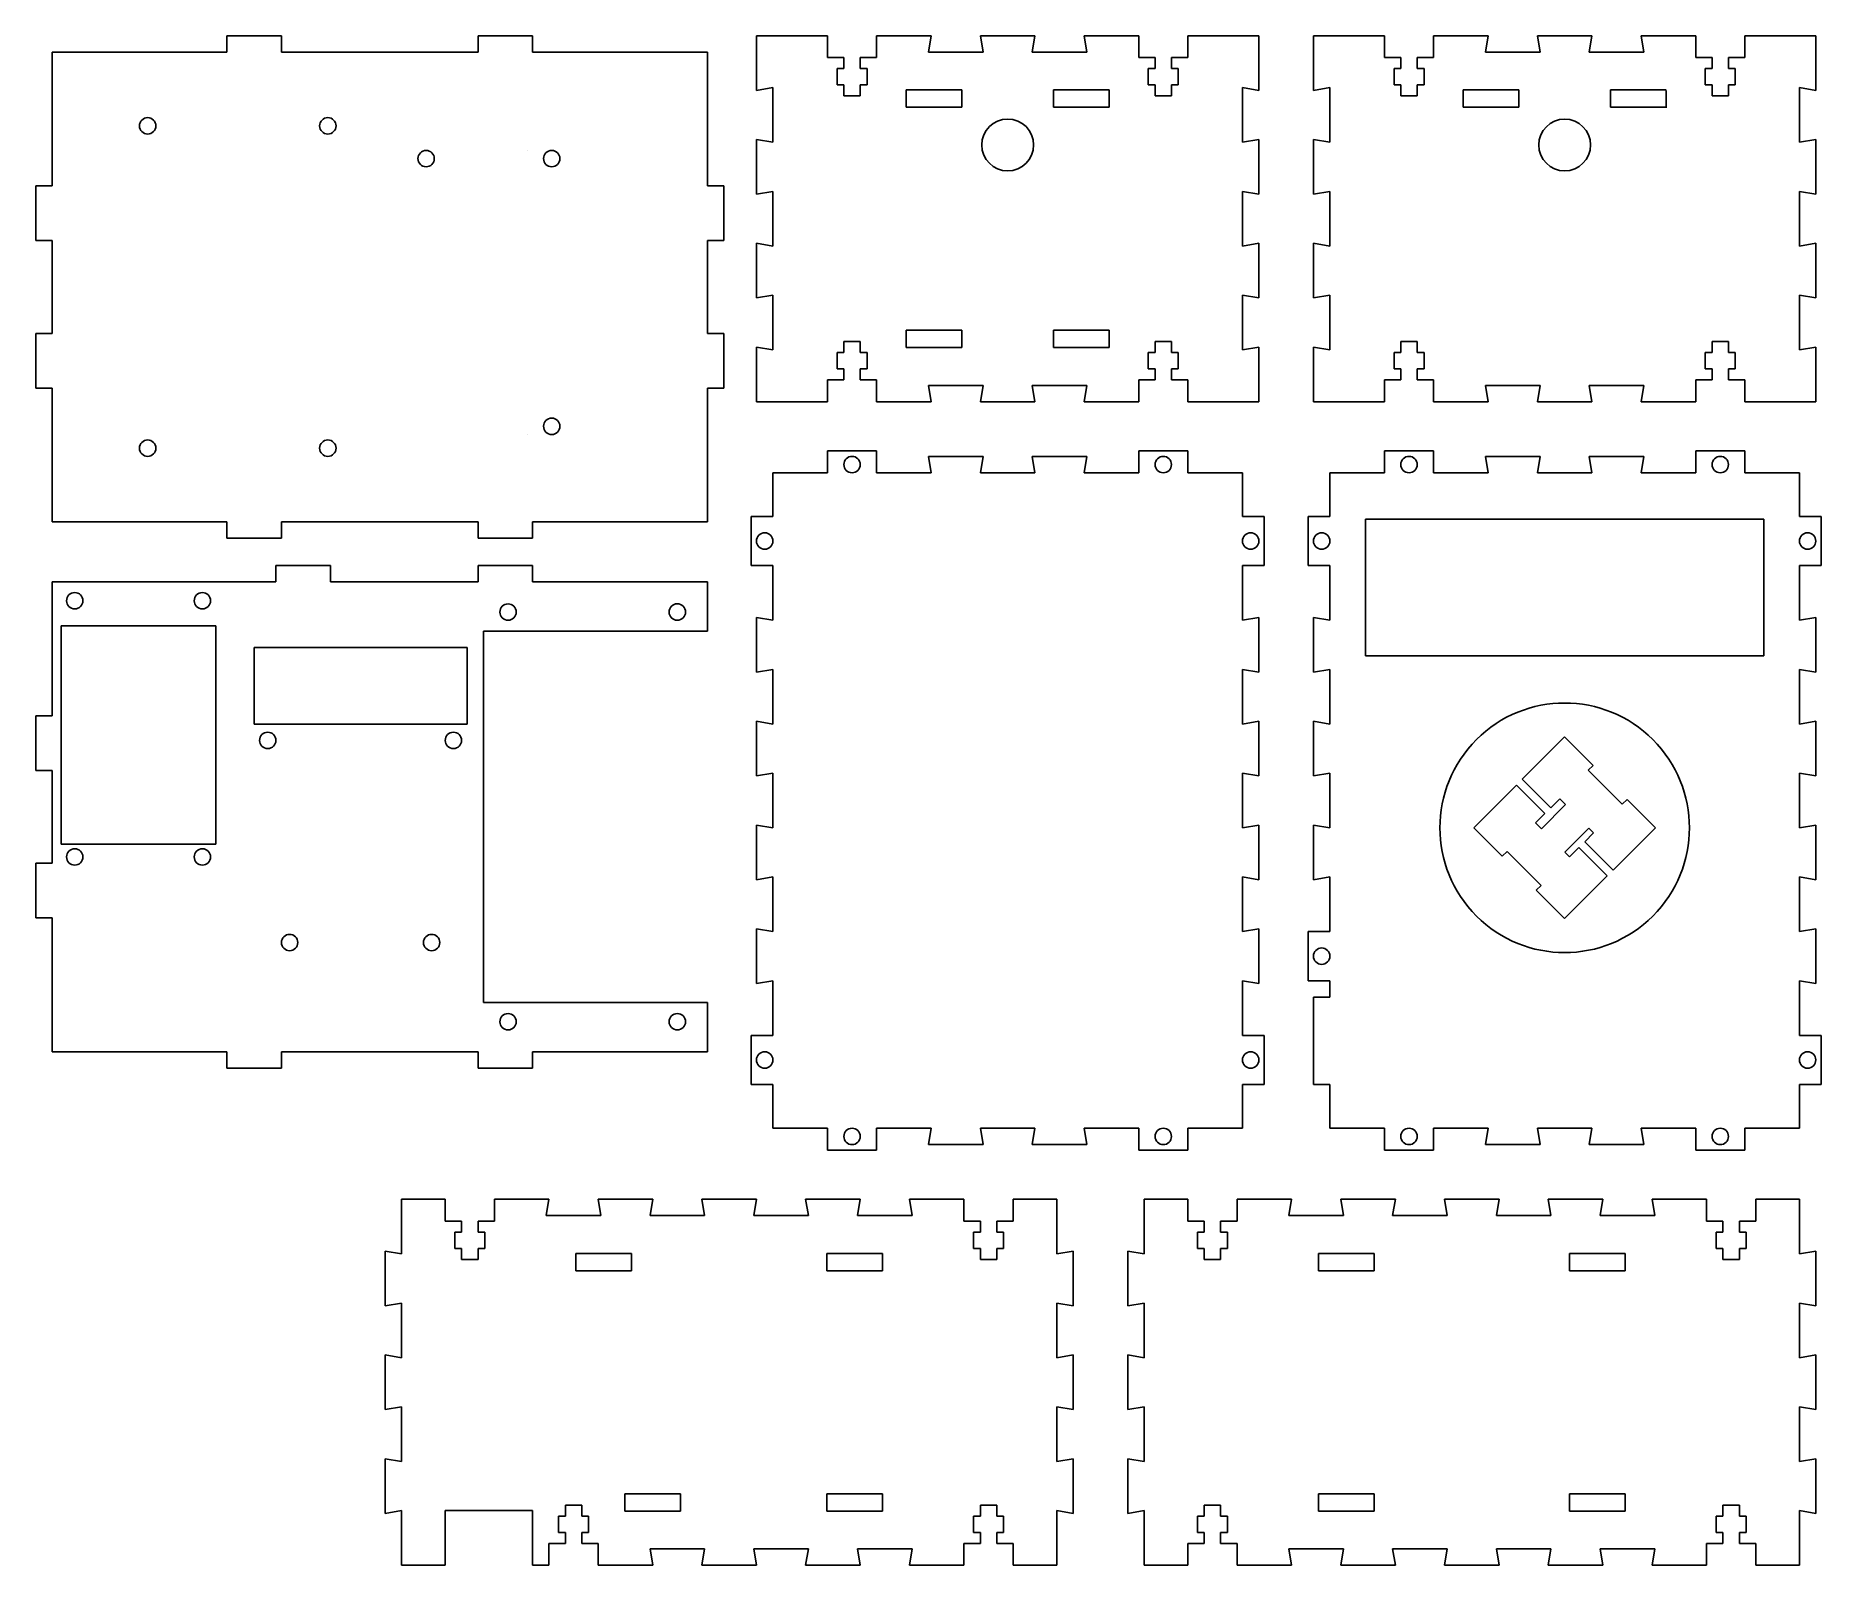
# Model space of a CAD drawing. Extents: x 0 to 327, y 0 to 280.
import ezdxf

# ---------------------------------------------------------------- set-up
doc = ezdxf.new("R2010")
doc.units = 0
doc.header["$MEASUREMENT"] = 0
doc.layers.get('0').update_dxf_attribs({"linetype": 'CONTINUOUS'})
doc.layers.add('LAYER_1', color=7, linetype='CONTINUOUS')

msp = doc.modelspace()

# ---------------------------------------------------------------- linework, layer by layer
for p, q in [((35, 277), (35, 280)), ((35, 280), (45, 280)), ((45, 280), (45, 277)), ((91, 280), (81, 280)), ((81, 280), (81, 277)), ((91, 277), (91, 280)), ((132, 270), (132, 280)), ((145, 280), (132, 280)), ((145, 280), (145, 276)), ((164, 280), (154, 280)), ((154, 276), (154, 280)), ((163.5, 277), (164, 280)), ((183, 280), (173, 280)), ((173, 280), (173.5, 277)), ((182.5, 277), (183, 280)), ((202, 280), (192, 280)), ((192, 280), (192.5, 277)), ((202, 280), (202, 276)), ((224, 280), (211, 280)), ((211, 276), (211, 280)), ((224, 270), (224, 280)), ((234, 270), (234, 280)), ((247, 280), (234, 280)), ((247, 280), (247, 276)), ((266, 280), (256, 280)), ((256, 276), (256, 280)), ((265.5, 277), (266, 280)), ((285, 280), (275, 280)), ((275, 280), (275.5, 277)), ((284.5, 277), (285, 280)), ((304, 280), (294, 280)), ((294, 280), (294.5, 277)), ((304, 280), (304, 276)), ((326, 280), (313, 280)), ((313, 276), (313, 280)), ((326, 270), (326, 280)), ((35, 277), (3, 277)), ((3, 252.5), (3, 277)), ((45, 277), (81, 277)), ((91, 277), (123, 277)), ((123, 252.5), (123, 277)), ((145, 276), (148, 276)), ((148, 274), (148, 276)), ((151, 276), (154, 276)), ((151, 274), (151, 276)), ((173.5, 277), (163.5, 277)), ((192.5, 277), (182.5, 277)), ((202, 276), (205, 276)), ((205, 274), (205, 276)), ((208, 276), (211, 276)), ((208, 274), (208, 276)), ((247, 276), (250, 276)), ((250, 274), (250, 276)), ((253, 276), (256, 276)), ((253, 274), (253, 276)), ((275.5, 277), (265.5, 277)), ((294.5, 277), (284.5, 277)), ((304, 276), (307, 276)), ((307, 274), (307, 276)), ((310, 276), (313, 276)), ((310, 274), (310, 276)), ((146.75, 271), (146.75, 274)), ((146.75, 274), (148, 274)), ((151, 274), (152.25, 274)), ((152.25, 274), (152.25, 271)), ((203.75, 271), (203.75, 274)), ((203.75, 274), (205, 274)), ((208, 274), (209.25, 274)), ((209.25, 274), (209.25, 271)), ((248.75, 271), (248.75, 274)), ((248.75, 274), (250, 274)), ((253, 274), (254.25, 274)), ((254.25, 274), (254.25, 271)), ((305.75, 271), (305.75, 274)), ((305.75, 274), (307, 274)), ((310, 274), (311.25, 274)), ((311.25, 274), (311.25, 271)), ((135, 270.5), (132, 270)), ((135, 260.5), (135, 270.5)), ((148, 271), (146.75, 271)), ((148, 269), (148, 271)), ((149.5, 269), (148, 269)), ((149.5, 269), (151, 269)), ((151, 269), (151, 271)), ((152.25, 271), (151, 271)), ((159.4, 270.1), (169.6, 270.1)), ((159.4, 266.9), (159.4, 270.1)), ((169.6, 266.9), (169.6, 270.1)), ((196.6, 270.1), (186.4, 270.1)), ((186.4, 266.9), (186.4, 270.1)), ((196.6, 266.9), (196.6, 270.1)), ((205, 271), (203.75, 271)), ((205, 269), (205, 271)), ((206.5, 269), (205, 269)), ((206.5, 269), (208, 269)), ((208, 269), (208, 271)), ((209.25, 271), (208, 271)), ((221, 260.5), (221, 270.5)), ((221, 270.5), (224, 270)), ((237, 270.5), (234, 270)), ((237, 260.5), (237, 270.5)), ((250, 271), (248.75, 271)), ((250, 269), (250, 271)), ((251.5, 269), (250, 269)), ((251.5, 269), (253, 269)), ((253, 269), (253, 271)), ((254.25, 271), (253, 271)), ((261.4, 270.1), (271.6, 270.1)), ((261.4, 266.9), (261.4, 270.1)), ((271.6, 266.9), (271.6, 270.1)), ((298.6, 270.1), (288.4, 270.1)), ((288.4, 266.9), (288.4, 270.1)), ((298.6, 266.8), (298.6, 270)), ((307, 271), (305.75, 271)), ((307, 269), (307, 271)), ((308.5, 269), (307, 269)), ((308.5, 269), (310, 269)), ((310, 269), (310, 271)), ((311.25, 271), (310, 271)), ((323, 260.5), (323, 270.5)), ((323, 270.5), (326, 270)), ((159.4, 266.9), (169.6, 266.9)), ((196.6, 266.9), (186.4, 266.9)), ((261.4, 266.9), (271.6, 266.9)), ((298.6, 266.9), (288.4, 266.9)), ((90, 259), (90, 259)), ((132, 251), (132, 261)), ((132, 261), (135, 260.5)), ((224, 261), (221, 260.5)), ((224, 251), (224, 261)), ((234, 251), (234, 261)), ((234, 261), (237, 260.5)), ((326, 261), (323, 260.5)), ((326, 251), (326, 261)), ((3, 252.5), (0, 252.5)), ((0, 252.5), (0, 242.5)), ((123, 252.5), (126, 252.5)), ((126, 252.5), (126, 242.5)), ((135, 251.5), (132, 251)), ((135, 241.5), (135, 251.5)), ((221, 241.5), (221, 251.5)), ((221, 251.5), (224, 251)), ((237, 251.5), (234, 251)), ((237, 241.5), (237, 251.5)), ((323, 241.5), (323, 251.5)), ((323, 251.5), (326, 251)), ((0, 242.5), (3, 242.5)), ((3, 242.5), (3, 225.5)), ((126, 242.5), (123, 242.5)), ((123, 242.5), (123, 225.5)), ((132, 232), (132, 242)), ((132, 242), (135, 241.5)), ((224, 242), (221, 241.5)), ((224, 232), (224, 242)), ((234, 232), (234, 242)), ((234, 242), (237, 241.5)), ((326, 242), (323, 241.5)), ((326, 232), (326, 242)), ((135, 232.5), (132, 232)), ((135, 222.5), (135, 232.5)), ((221, 222.5), (221, 232.5)), ((221, 232.5), (224, 232)), ((237, 232.5), (234, 232)), ((237, 222.5), (237, 232.5)), ((323, 222.5), (323, 232.5)), ((323, 232.5), (326, 232)), ((159.4, 226.1), (169.6, 226.1)), ((159.4, 222.9), (159.4, 226.1)), ((169.6, 222.9), (169.6, 226.1)), ((196.6, 226.1), (186.4, 226.1)), ((186.4, 222.9), (186.4, 226.1)), ((196.6, 222.9), (196.6, 226.1)), ((0, 215.5), (0, 225.5)), ((0, 225.5), (3, 225.5)), ((126, 225.5), (123, 225.5)), ((126, 215.5), (126, 225.5)), ((132, 213), (132, 223)), ((132, 223), (135, 222.5)), ((149.5, 224), (148, 224)), ((148, 224), (148, 222)), ((149.5, 224), (151, 224)), ((151, 224), (151, 222)), ((159.4, 222.9), (169.6, 222.9)), ((196.6, 222.9), (186.4, 222.9)), ((206.5, 224), (205, 224)), ((205, 224), (205, 222)), ((206.5, 224), (208, 224)), ((208, 224), (208, 222)), ((224, 223), (221, 222.5)), ((224, 213), (224, 223)), ((234, 213), (234, 223)), ((234, 223), (237, 222.5)), ((251.5, 224), (250, 224)), ((250, 224), (250, 222)), ((251.5, 224), (253, 224)), ((253, 224), (253, 222)), ((308.5, 224), (307, 224)), ((307, 224), (307, 222)), ((308.5, 224), (310, 224)), ((310, 224), (310, 222)), ((326, 223), (323, 222.5)), ((326, 213), (326, 223)), ((146.75, 219), (146.75, 222)), ((146.75, 222), (148, 222)), ((151, 222), (152.25, 222)), ((152.25, 222), (152.25, 219)), ((203.75, 219), (203.75, 222)), ((203.75, 222), (205, 222)), ((208, 222), (209.25, 222)), ((209.25, 222), (209.25, 219)), ((248.75, 219), (248.75, 222)), ((248.75, 222), (250, 222)), ((253, 222), (254.25, 222)), ((254.25, 222), (254.25, 219)), ((305.75, 219), (305.75, 222)), ((305.75, 222), (307, 222)), ((310, 222), (311.25, 222)), ((311.25, 222), (311.25, 219)), ((148, 217), (145, 217)), ((145, 217), (145, 213)), ((148, 219), (146.75, 219)), ((148, 219), (148, 217)), ((151, 219), (151, 217)), ((152.25, 219), (151, 219)), ((154, 217), (151, 217)), ((154, 213), (154, 217)), ((173.5, 216), (163.5, 216)), ((163.5, 216), (164, 213)), ((173, 213), (173.5, 216)), ((192.5, 216), (182.5, 216)), ((182.5, 216), (183, 213)), ((192, 213), (192.5, 216)), ((205, 217), (202, 217)), ((202, 217), (202, 213)), ((205, 219), (203.75, 219)), ((205, 219), (205, 217)), ((208, 219), (208, 217)), ((209.25, 219), (208, 219)), ((211, 217), (208, 217)), ((211, 213), (211, 217)), ((250, 217), (247, 217)), ((247, 217), (247, 213)), ((250, 219), (248.75, 219)), ((250, 219), (250, 217)), ((253, 219), (253, 217)), ((254.25, 219), (253, 219)), ((256, 217), (253, 217)), ((256, 213), (256, 217)), ((275.5, 216), (265.5, 216)), ((265.5, 216), (266, 213)), ((275, 213), (275.5, 216)), ((294.5, 216), (284.5, 216)), ((284.5, 216), (285, 213)), ((294, 213), (294.5, 216)), ((307, 217), (304, 217)), ((304, 217), (304, 213)), ((307, 219), (305.75, 219)), ((307, 219), (307, 217)), ((310, 219), (310, 217)), ((311.25, 219), (310, 219)), ((313, 217), (310, 217)), ((313, 213), (313, 217)), ((3, 215.5), (0, 215.5)), ((3, 191), (3, 215.5)), ((123, 191), (123, 215.5)), ((123, 215.5), (126, 215.5)), ((145, 213), (132, 213)), ((164, 213), (154, 213)), ((183, 213), (173, 213)), ((202, 213), (192, 213)), ((224, 213), (211, 213)), ((247, 213), (234, 213)), ((266, 213), (256, 213)), ((285, 213), (275, 213)), ((304, 213), (294, 213)), ((326, 213), (313, 213)), ((90, 207), (90, 207)), ((154, 204), (145, 204)), ((145, 204), (145, 200)), ((154, 200), (154, 204)), ((173.5, 203), (163.5, 203)), ((163.5, 203), (164, 200)), ((173, 200), (173.5, 203)), ((192.5, 203), (182.5, 203)), ((182.5, 203), (183, 200)), ((192, 200), (192.5, 203)), ((211, 204), (202, 204)), ((202, 204), (202, 200)), ((211, 200), (211, 204)), ((256, 204), (247, 204)), ((247, 204), (247, 200)), ((256, 200), (256, 204)), ((275.5, 203), (265.5, 203)), ((265.5, 203), (266, 200)), ((275, 200), (275.5, 203)), ((294.5, 203), (284.5, 203)), ((284.5, 203), (285, 200)), ((294, 200), (294.5, 203)), ((313, 204), (304, 204)), ((304, 204), (304, 200)), ((313, 200), (313, 204)), ((135, 192), (135, 200)), ((145, 200), (135, 200)), ((164, 200), (154, 200)), ((183, 200), (173, 200)), ((202, 200), (192, 200)), ((221, 200), (211, 200)), ((221, 192), (221, 200)), ((237, 192), (237, 200)), ((247, 200), (237, 200)), ((266, 200), (256, 200)), ((285, 200), (275, 200)), ((304, 200), (294, 200)), ((323, 200), (313, 200)), ((323, 192), (323, 200)), ((35, 191), (3, 191)), ((35, 191), (35, 188)), ((45, 191), (81, 191)), ((45, 188), (45, 191)), ((81, 188), (81, 191)), ((91, 191), (123, 191)), ((91, 191), (91, 188)), ((131, 183), (131, 192)), ((131, 192), (135, 192)), ((225, 192), (221, 192)), ((225, 183), (225, 192)), ((233, 183), (233, 192)), ((233, 192), (237, 192)), ((316.5, 191.5), (243.5, 191.5)), ((243.5, 191.5), (243.5, 166.5)), ((316.5, 191.5), (316.5, 166.5)), ((327, 192), (323, 192)), ((327, 183), (327, 192)), ((35, 188), (45, 188)), ((91, 188), (81, 188)), ((44, 180), (3, 180)), ((3, 155.5), (3, 180)), ((44, 180), (44, 183)), ((44, 183), (54, 183)), ((54, 183), (54, 180)), ((81, 180), (54, 180)), ((91, 183), (81, 183)), ((81, 183), (81, 180)), ((91, 180), (91, 183)), ((123, 180), (91, 180)), ((123, 171), (123, 180)), ((135, 183), (131, 183)), ((135, 173), (135, 183)), ((221, 173), (221, 183)), ((221, 183), (225, 183)), ((237, 183), (233, 183)), ((237, 173), (237, 183)), ((323, 173), (323, 183)), ((323, 183), (327, 183)), ((132, 163.5), (132, 173.5)), ((132, 173.5), (135, 173)), ((224, 173.5), (221, 173)), ((224, 163.5), (224, 173.5)), ((234, 163.5), (234, 173.5)), ((234, 173.5), (237, 173)), ((326, 173.5), (323, 173)), ((326, 163.5), (326, 173.5)), ((4.67, 172), (4.67, 132)), ((33, 172), (4.67, 172)), ((33, 132), (33, 172)), ((82, 171), (82, 103)), ((123, 171), (82, 171)), ((40, 168), (40, 154)), ((79, 168), (40, 168)), ((79, 168), (79, 154)), ((135, 164), (132, 163.5)), ((135, 154), (135, 164)), ((221, 154), (221, 164)), ((221, 164), (224, 163.5)), ((237, 164), (234, 163.5)), ((237, 154), (237, 164)), ((243.5, 166.5), (316.5, 166.5)), ((323, 154), (323, 164)), ((323, 164), (326, 163.5)), ((3, 155.5), (0, 155.5)), ((0, 155.5), (0, 145.5)), ((79, 154), (40, 154)), ((132, 144.5), (132, 154.5)), ((132, 154.5), (135, 154)), ((224, 154.5), (221, 154)), ((224, 144.5), (224, 154.5)), ((234, 144.5), (234, 154.5)), ((234, 154.5), (237, 154)), ((326, 154.5), (323, 154)), ((326, 144.5), (326, 154.5)), ((0, 145.5), (3, 145.5)), ((3, 145.5), (3, 128.5)), ((135, 145), (132, 144.5)), ((135, 135), (135, 145)), ((221, 135), (221, 145)), ((221, 145), (224, 144.5)), ((237, 145), (234, 144.5)), ((237, 135), (237, 145)), ((323, 135), (323, 145)), ((323, 145), (326, 144.5)), ((132, 125.5), (132, 135.5)), ((132, 135.5), (135, 135)), ((224, 135.5), (221, 135)), ((224, 125.5), (224, 135.5)), ((234, 125.5), (234, 135.5)), ((234, 135.5), (237, 135)), ((326, 135.5), (323, 135)), ((326, 125.5), (326, 135.5)), ((33, 132), (4.67, 132)), ((0, 118.5), (0, 128.5)), ((0, 128.5), (3, 128.5)), ((135, 126), (132, 125.5)), ((135, 116), (135, 126)), ((221, 116), (221, 126)), ((221, 126), (224, 125.5)), ((237, 126), (234, 125.5)), ((237, 116), (237, 126)), ((323, 116), (323, 126)), ((323, 126), (326, 125.5)), ((3, 118.5), (0, 118.5)), ((3, 94), (3, 118.5)), ((132, 106.5), (132, 116.5)), ((132, 116.5), (135, 116)), ((224, 116.5), (221, 116)), ((224, 106.5), (224, 116.5)), ((233, 107), (233, 116)), ((233, 116), (237, 116)), ((326, 116.5), (323, 116)), ((326, 106.5), (326, 116.5)), ((135, 107), (132, 106.5)), ((135, 97), (135, 107)), ((221, 97), (221, 107)), ((221, 107), (224, 106.5)), ((237, 107), (233, 107)), ((237, 104), (237, 107)), ((323, 97), (323, 107)), ((323, 107), (326, 106.5)), ((123, 103), (82, 103)), ((123, 94), (123, 103)), ((234, 88), (234, 104)), ((234, 104), (237, 104)), ((131, 88), (131, 97)), ((131, 97), (135, 97)), ((225, 97), (221, 97)), ((225, 88), (225, 97)), ((327, 97), (323, 97)), ((327, 88), (327, 97)), ((35, 94), (3, 94)), ((35, 94), (35, 91)), ((45, 94), (81, 94)), ((45, 91), (45, 94)), ((81, 91), (81, 94)), ((91, 94), (123, 94)), ((91, 94), (91, 91)), ((35, 91), (45, 91)), ((91, 91), (81, 91)), ((135, 88), (131, 88)), ((135, 80), (135, 88)), ((221, 80), (221, 88)), ((221, 88), (225, 88)), ((237, 88), (234, 88)), ((237, 80), (237, 88)), ((323, 80), (323, 88)), ((323, 88), (327, 88)), ((135, 80), (145, 80)), ((145, 80), (145, 76)), ((154, 80), (164, 80)), ((154, 76), (154, 80)), ((163.5, 77), (164, 80)), ((183, 80), (173, 80)), ((173, 80), (173.5, 77)), ((182.5, 77), (183, 80)), ((202, 80), (192, 80)), ((192, 80), (192.5, 77)), ((202, 76), (202, 80)), ((221, 80), (211, 80)), ((211, 80), (211, 76)), ((247, 80), (237, 80)), ((247, 76), (247, 80)), ((266, 80), (256, 80)), ((256, 80), (256, 76)), ((265.5, 77), (266, 80)), ((285, 80), (275, 80)), ((275, 80), (275.5, 77)), ((284.5, 77), (285, 80)), ((304, 80), (294, 80)), ((294, 80), (294.5, 77)), ((304, 76), (304, 80)), ((323, 80), (313, 80)), ((313, 80), (313, 76)), ((145, 76), (154, 76)), ((173.5, 77), (163.5, 77)), ((192.5, 77), (182.5, 77)), ((211, 76), (202, 76)), ((256, 76), (247, 76)), ((275.5, 77), (265.5, 77)), ((294.5, 77), (284.5, 77)), ((313, 76), (304, 76)), ((67, 57), (67, 67)), ((75, 67), (67, 67)), ((75, 67), (75, 63)), ((94, 67), (84, 67)), ((84, 63), (84, 67)), ((93.5, 64), (94, 67)), ((113, 67), (103, 67)), ((103, 67), (103.5, 64)), ((112.5, 64), (113, 67)), ((132, 67), (122, 67)), ((122, 67), (122.5, 64)), ((131.5, 64), (132, 67)), ((151, 67), (141, 67)), ((141, 67), (141.5, 64)), ((150.5, 64), (151, 67)), ((170, 67), (160, 67)), ((160, 67), (160.5, 64)), ((170, 67), (170, 63)), ((187, 67), (179, 67)), ((179, 63), (179, 67)), ((187, 57), (187, 67)), ((203, 57), (203, 67)), ((211, 67), (203, 67)), ((211, 67), (211, 63)), ((220, 63), (220, 67)), ((230, 67), (220, 67)), ((229.5, 64), (230, 67)), ((249, 67), (239, 67)), ((239, 67), (239.5, 64)), ((248.5, 64), (249, 67)), ((268, 67), (258, 67)), ((258, 67), (258.5, 64)), ((267.5, 64), (268, 67)), ((287, 67), (277, 67)), ((277, 67), (277.5, 64)), ((286.5, 64), (287, 67)), ((306, 67), (296, 67)), ((296, 67), (296.5, 64)), ((306, 67), (306, 63)), ((315, 63), (315, 67)), ((323, 67), (315, 67)), ((323, 57), (323, 67)), ((75, 63), (78, 63)), ((78, 61), (78, 63)), ((81, 63), (84, 63)), ((81, 61), (81, 63)), ((103.5, 64), (93.5, 64)), ((122.5, 64), (112.5, 64)), ((141.5, 64), (131.5, 64)), ((160.5, 64), (150.5, 64)), ((170, 63), (173, 63)), ((173, 61), (173, 63)), ((176, 63), (179, 63)), ((176, 61), (176, 63)), ((211, 63), (214, 63)), ((214, 61), (214, 63)), ((217, 63), (220, 63)), ((217, 61), (217, 63)), ((239.5, 64), (229.5, 64)), ((258.5, 64), (248.5, 64)), ((277.5, 64), (267.5, 64)), ((296.5, 64), (286.5, 64)), ((306, 63), (309, 63)), ((309, 61), (309, 63)), ((312, 63), (315, 63)), ((312, 61), (312, 63)), ((76.75, 58), (76.75, 61)), ((76.75, 61), (78, 61)), ((81, 61), (82.25, 61)), ((82.25, 61), (82.25, 58)), ((171.75, 58), (171.75, 61)), ((171.75, 61), (173, 61)), ((176, 61), (177.25, 61)), ((177.25, 61), (177.25, 58)), ((212.75, 58), (212.75, 61)), ((212.75, 61), (214, 61)), ((217, 61), (218.25, 61)), ((218.25, 61), (218.25, 58)), ((307.75, 58), (307.75, 61)), ((307.75, 61), (309, 61)), ((312, 61), (313.25, 61)), ((313.25, 61), (313.25, 58)), ((64, 47.5), (64, 57.5)), ((64, 57.5), (67, 57)), ((78, 58), (76.75, 58)), ((78, 56), (78, 58)), ((79.5, 56), (78, 56)), ((79.5, 56), (81, 56)), ((81, 56), (81, 58)), ((82.25, 58), (81, 58)), ((98.9, 57.1), (109.1, 57.1)), ((98.9, 53.9), (98.9, 57.1)), ((109.1, 53.9), (109.1, 57.1)), ((144.9, 57.1), (155.1, 57.1)), ((144.9, 53.9), (144.9, 57.1)), ((155.1, 57.1), (155.1, 53.9)), ((173, 58), (171.75, 58)), ((173, 56), (173, 58)), ((174.5, 56), (173, 56)), ((174.5, 56), (176, 56)), ((176, 56), (176, 58)), ((177.25, 58), (176, 58)), ((190, 57.5), (187, 57)), ((190, 47.5), (190, 57.5)), ((200, 47.5), (200, 57.5)), ((200, 57.5), (203, 57)), ((214, 58), (212.75, 58)), ((214, 56), (214, 58)), ((215.5, 56), (214, 56)), ((215.5, 56), (217, 56)), ((217, 56), (217, 58)), ((218.25, 58), (217, 58)), ((234.9, 57.1), (245.1, 57.1)), ((234.9, 53.9), (234.9, 57.1)), ((245.1, 53.9), (245.1, 57.1)), ((280.9, 57.1), (291.1, 57.1)), ((280.9, 53.9), (280.9, 57.1)), ((291.1, 57.1), (291.1, 53.9)), ((309, 58), (307.75, 58)), ((309, 56), (309, 58)), ((310.5, 56), (309, 56)), ((310.5, 56), (312, 56)), ((312, 56), (312, 58)), ((313.25, 58), (312, 58)), ((326, 57.5), (323, 57)), ((326, 47.5), (326, 57.5)), ((109.1, 53.9), (98.9, 53.9)), ((155.1, 53.9), (144.9, 53.9)), ((245.1, 53.9), (234.9, 53.9)), ((291.1, 53.9), (280.9, 53.9)), ((67, 48), (64, 47.5)), ((67, 38), (67, 48)), ((187, 38), (187, 48)), ((187, 48), (190, 47.5)), ((203, 48), (200, 47.5)), ((203, 38), (203, 48)), ((323, 38), (323, 48)), ((323, 48), (326, 47.5)), ((64, 28.5), (64, 38.5)), ((64, 38.5), (67, 38)), ((190, 38.5), (187, 38)), ((190, 28.5), (190, 38.5)), ((200, 28.5), (200, 38.5)), ((200, 38.5), (203, 38)), ((326, 38.5), (323, 38)), ((326, 28.5), (326, 38.5)), ((67, 29), (64, 28.5)), ((67, 19), (67, 29)), ((187, 19), (187, 29)), ((187, 29), (190, 28.5)), ((203, 29), (200, 28.5)), ((203, 19), (203, 29)), ((323, 19), (323, 29)), ((323, 29), (326, 28.5)), ((64, 9.5), (64, 19.5)), ((64, 19.5), (67, 19)), ((190, 19.5), (187, 19)), ((190, 9.5), (190, 19.5)), ((200, 9.5), (200, 19.5)), ((200, 19.5), (203, 19)), ((326, 19.5), (323, 19)), ((326, 9.5), (326, 19.5)), ((107.9, 13.1), (118.1, 13.1)), ((107.9, 9.9), (107.9, 13.1)), ((118.1, 9.9), (118.1, 13.1)), ((144.9, 13.1), (155.1, 13.1)), ((144.9, 9.9), (144.9, 13.1)), ((155.1, 13.1), (155.1, 9.9)), ((234.9, 13.1), (245.1, 13.1)), ((234.9, 9.9), (234.9, 13.1)), ((245.1, 9.9), (245.1, 13.1)), ((280.9, 13.1), (291.1, 13.1)), ((280.9, 9.9), (280.9, 13.1)), ((291.1, 13.1), (291.1, 9.9)), ((67, 10), (64, 9.5)), ((67, 0), (67, 10)), ((91, 10), (75, 10)), ((75, 10), (75, 0)), ((91, 10), (91, 0)), ((98.5, 11), (97, 11)), ((97, 11), (97, 9)), ((98.5, 11), (100, 11)), ((100, 11), (100, 9)), ((118.1, 9.9), (107.9, 9.9)), ((155.1, 9.9), (144.9, 9.9)), ((174.5, 11), (173, 11)), ((173, 11), (173, 9)), ((174.5, 11), (176, 11)), ((176, 11), (176, 9)), ((187, 0), (187, 10)), ((187, 10), (190, 9.5)), ((203, 10), (200, 9.5)), ((203, 0), (203, 10)), ((215.5, 11), (214, 11)), ((214, 11), (214, 9)), ((215.5, 11), (217, 11)), ((217, 11), (217, 9)), ((245.1, 9.9), (234.9, 9.9)), ((291.1, 9.9), (280.9, 9.9)), ((310.5, 11), (309, 11)), ((309, 11), (309, 9)), ((310.5, 11), (312, 11)), ((312, 11), (312, 9)), ((323, 0), (323, 10)), ((323, 10), (326, 9.5)), ((95.75, 6), (95.75, 9)), ((95.75, 9), (97, 9)), ((100, 9), (101.25, 9)), ((101.25, 9), (101.25, 6)), ((171.75, 6), (171.75, 9)), ((171.75, 9), (173, 9)), ((176, 9), (177.25, 9)), ((177.25, 9), (177.25, 6)), ((212.75, 6), (212.75, 9)), ((212.75, 9), (214, 9)), ((217, 9), (218.25, 9)), ((218.25, 9), (218.25, 6)), ((307.75, 6), (307.75, 9)), ((307.75, 9), (309, 9)), ((312, 9), (313.25, 9)), ((313.25, 9), (313.25, 6)), ((97, 4), (94, 4)), ((94, 4), (94, 0)), ((97, 6), (95.75, 6)), ((97, 6), (97, 4)), ((100, 6), (100, 4)), ((101.25, 6), (100, 6)), ((103, 4), (100, 4)), ((103, 0), (103, 4)), ((173, 4), (170, 4)), ((170, 4), (170, 0)), ((173, 6), (171.75, 6)), ((173, 6), (173, 4)), ((176, 6), (176, 4)), ((177.25, 6), (176, 6)), ((179, 4), (176, 4)), ((179, 0), (179, 4)), ((214, 4), (211, 4)), ((211, 4), (211, 0)), ((214, 6), (212.75, 6)), ((214, 6), (214, 4)), ((217, 6), (217, 4)), ((218.25, 6), (217, 6)), ((220, 4), (217, 4)), ((220, 0), (220, 4)), ((309, 4), (306, 4)), ((306, 4), (306, 0)), ((309, 6), (307.75, 6)), ((309, 6), (309, 4)), ((312, 6), (312, 4)), ((313.25, 6), (312, 6)), ((315, 4), (312, 4)), ((315, 0), (315, 4)), ((122.5, 3), (112.5, 3)), ((112.5, 3), (113, 0)), ((122, 0), (122.5, 3)), ((141.5, 3), (131.5, 3)), ((131.5, 3), (132, 0)), ((141, 0), (141.5, 3)), ((160.5, 3), (150.5, 3)), ((150.5, 3), (151, 0)), ((160, 0), (160.5, 3)), ((211, 0), (203, 0)), ((230, 0), (220, 0)), ((239.5, 3), (229.5, 3)), ((229.5, 3), (230, 0)), ((239, 0), (239.5, 3)), ((249, 0), (239, 0)), ((258.5, 3), (248.5, 3)), ((248.5, 3), (249, 0)), ((258, 0), (258.5, 3)), ((268, 0), (258, 0)), ((277.5, 3), (267.5, 3)), ((267.5, 3), (268, 0)), ((277, 0), (277.5, 3)), ((287, 0), (277, 0)), ((296.5, 3), (286.5, 3)), ((286.5, 3), (287, 0)), ((296, 0), (296.5, 3)), ((306, 0), (296, 0)), ((323, 0), (315, 0)), ((75, 0), (67, 0)), ((94, 0), (91, 0)), ((113, 0), (103, 0)), ((132, 0), (122, 0)), ((151, 0), (141, 0)), ((170, 0), (160, 0)), ((187, 0), (179, 0))]:
    msp.add_line(p, q)
for centre, radius in [((20.5, 263.5), 1.5), ((53.5, 263.5), 1.5), ((178, 260), 4.75), ((280, 260), 4.74), ((71.5, 257.5), 1.5), ((94.5, 257.5), 1.5), ((94.5, 208.5), 1.5), ((20.5, 204.5), 1.5), ((53.5, 204.5), 1.5), ((149.5, 201.5), 1.5), ((206.5, 201.5), 1.5), ((251.5, 201.5), 1.5), ((308.5, 201.5), 1.5), ((133.5, 187.5), 1.5), ((222.5, 187.5), 1.5), ((235.5, 187.5), 1.5), ((324.5, 187.5), 1.5), ((7.15, 176.57), 1.5), ((30.52, 176.57), 1.5), ((86.5, 174.5), 1.5), ((117.5, 174.5), 1.51), ((42.5, 151), 1.5), ((76.5, 151), 1.5), ((7.15, 129.67), 1.5), ((30.52, 129.67), 1.5), ((46.5, 114), 1.5), ((72.5, 114), 1.5), ((235.5, 111.5), 1.5), ((86.5, 99.5), 1.5), ((117.5, 99.5), 1.5), ((133.5, 92.5), 1.5), ((222.5, 92.5), 1.5), ((324.5, 92.5), 1.5), ((149.5, 78.5), 1.5), ((206.5, 78.5), 1.5), ((251.5, 78.5), 1.5), ((308.5, 78.5), 1.5)]:
    msp.add_circle(centre, radius)
at = {"layer": 'LAYER_1', "color": 7}
for p, q in [((272.25, 143.88), (280, 151.63)), ((280, 151.63), (285.21, 146.42)), ((296.15, 151.15), (296.15, 151.15)), ((285.21, 146.42), (284.32, 145.53)), ((284.32, 145.53), (290.53, 139.32)), ((263.37, 135), (271.18, 142.81)), ((271.18, 142.81), (276.39, 137.6)), ((277.46, 138.67), (272.25, 143.88)), ((276.39, 137.6), (274.69, 135.9)), ((275.76, 134.84), (280.16, 139.24)), ((279.1, 140.31), (277.46, 138.67)), ((280.16, 139.24), (279.1, 140.31)), ((290.53, 139.32), (291.42, 140.21)), ((291.42, 140.21), (296.63, 135)), ((268.58, 129.79), (263.37, 135)), ((274.69, 135.9), (275.76, 134.84)), ((284.44, 134.96), (280.04, 130.56)), ((283.67, 132.46), (285.31, 134.1)), ((285.31, 134.1), (284.44, 134.96)), ((296.63, 135), (288.88, 127.25)), ((280.9, 129.69), (282.6, 131.39)), ((282.6, 131.39), (287.81, 126.18)), ((288.88, 127.25), (283.67, 132.46)), ((269.47, 130.68), (268.58, 129.79)), ((275.68, 124.47), (269.47, 130.68)), ((280.04, 130.56), (280.9, 129.69)), ((274.79, 123.58), (275.68, 124.47)), ((287.81, 126.18), (280, 118.37)), ((280, 118.37), (274.79, 123.58))]:
    msp.add_line(p, q, dxfattribs=at)
for points in [[(296.15, 151.15), (287.23, 160.07), (272.77, 160.07), (263.85, 151.15)], [(263.85, 151.15), (254.93, 142.23), (254.93, 127.77), (263.85, 118.85)], [(296.15, 118.85), (305.07, 127.77), (305.07, 142.23), (296.15, 151.15)], [(263.85, 118.85), (272.77, 109.93), (287.23, 109.93), (296.15, 118.85)]]:
    msp.add_open_spline(points, degree=3, dxfattribs=at)

doc.saveas('drawing.dxf')
